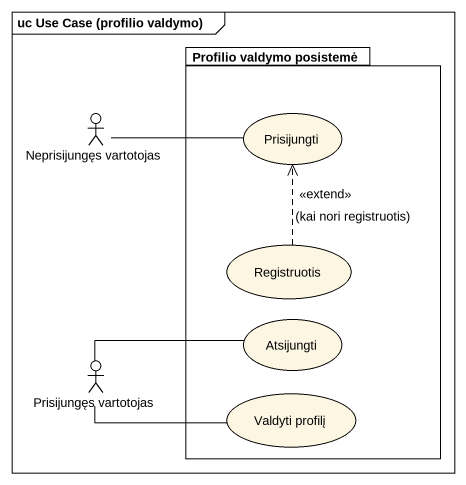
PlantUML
@startuml
mainframe uc Use Case (profilio valdymo)
package "Profilio valdymo posistemė" as Profilio_valdymo_posistemė {
  usecase Prisijungti
  usecase Registruotis
  usecase Atsijungti
  usecase "Valdyti profilį" as Valdyti_profilį
}
actor "Neprisijungęs vartotojas" as Neprisijungęs_vartotojas
actor "Prisijungęs vartotojas" as Prisijungęs_vartotojas
Neprisijungęs_vartotojas -right- Prisijungti
Registruotis .up.> Prisijungti : <<extend>>\n(kai nori registruotis)
Prisijungęs_vartotojas -right- Atsijungti
Prisijungęs_vartotojas -right- Valdyti_profilį
@enduml
